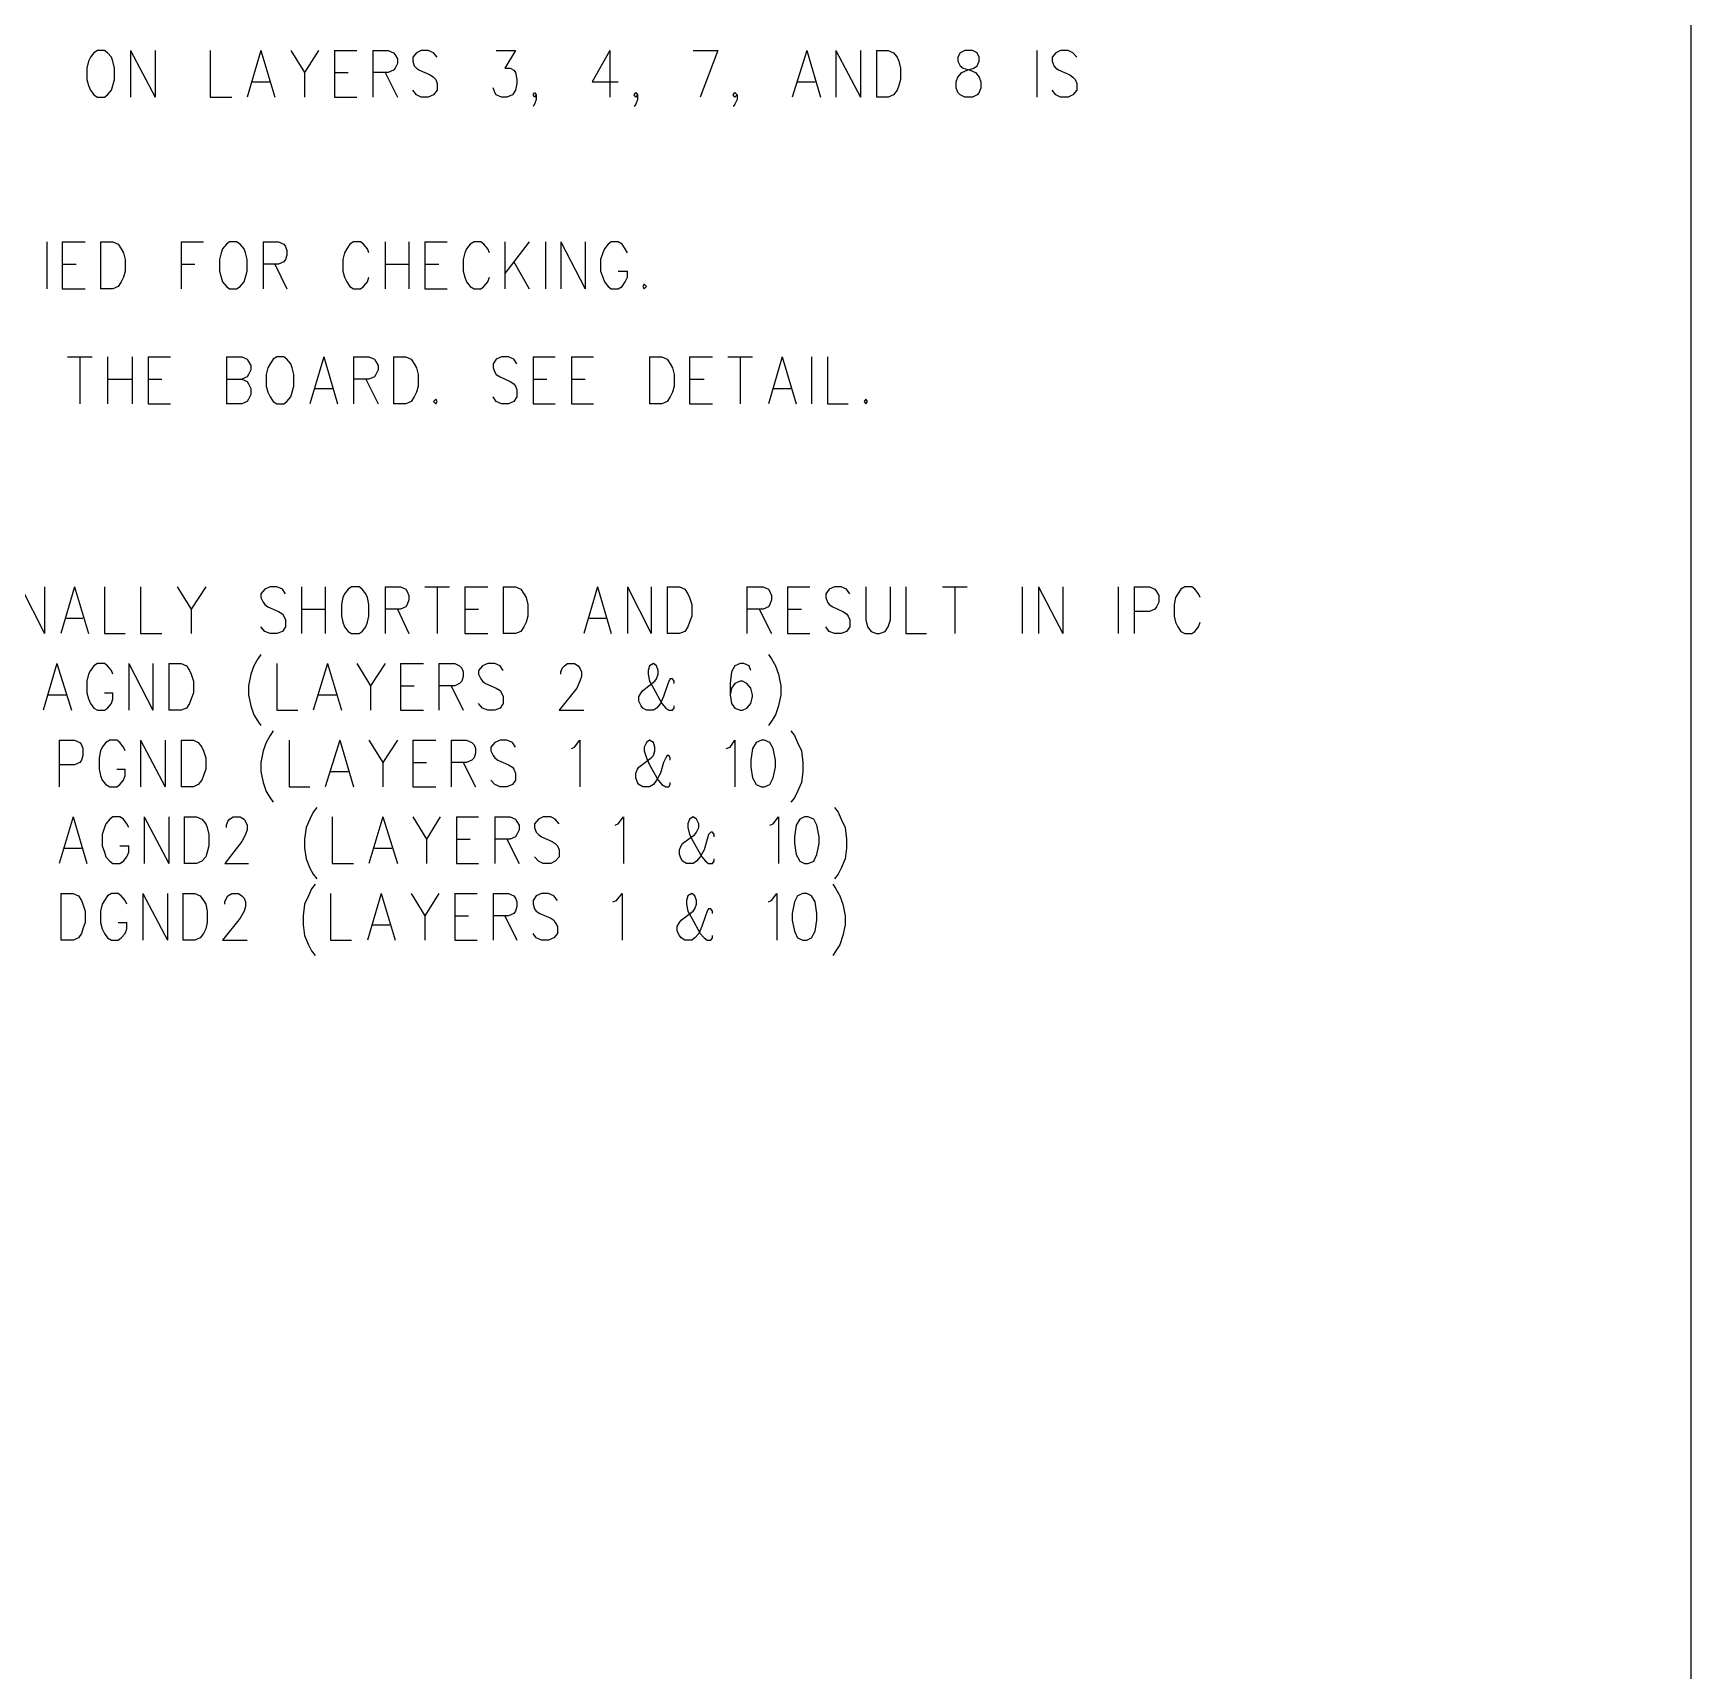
# Model space of a CAD drawing. Extents: x 11.9 to 28.1, y 10.8 to 21.2.
# Drawn here: x 25.931 to 28.093, y 12.936 to 15.073 of the extents above; entities that cross this region are included whole.
import ezdxf

# ---------------------------------------------------------------- set-up
doc = ezdxf.new("R2010")
doc.units = 0
doc.header["$MEASUREMENT"] = 0
doc.layers.add('LAYNR1', color=2, linetype='Continuous')

msp = doc.modelspace()

# ---------------------------------------------------------------- linework, layer by layer
at = {"layer": 'LAYNR1', "color": 7}
for points in [[(28.093, 21.199), (28.093, 10.799)], [(26.015, 15.05), (26.01, 15.047), (26.006, 15.041), (26.003, 15.036)], [(26.035, 15.036), (26.033, 15.041), (26.028, 15.047), (26.024, 15.05), (26.015, 15.05)], [(26.058, 15.05), (26.058, 14.989)], [(26.058, 15.05), (26.09, 14.989)], [(26.09, 15.05), (26.09, 14.989)], [(26.162, 15.05), (26.162, 14.989)], [(26.228, 15.05), (26.21, 14.989)], [(26.228, 15.05), (26.246, 14.989)], [(26.267, 15.05), (26.285, 15.021), (26.285, 14.989)], [(26.303, 15.05), (26.285, 15.021)], [(26.324, 15.05), (26.324, 14.989)], [(26.324, 15.05), (26.353, 15.05)], [(26.374, 15.05), (26.374, 14.989)], [(26.374, 15.05), (26.394, 15.05), (26.401, 15.047), (26.403, 15.044), (26.406, 15.039), (26.406, 15.033), (26.403, 15.027), (26.401, 15.024), (26.394, 15.021), (26.374, 15.021)], [(26.458, 15.041), (26.453, 15.047), (26.446, 15.05), (26.437, 15.05), (26.431, 15.047), (26.426, 15.041), (26.426, 15.036)], [(26.535, 15.05), (26.56, 15.05), (26.546, 15.027), (26.553, 15.027), (26.558, 15.024), (26.56, 15.021), (26.562, 15.012)], [(26.683, 15.05), (26.66, 15.009), (26.694, 15.009)], [(26.683, 15.05), (26.683, 14.989)], [(26.792, 15.05), (26.824, 15.05)], [(26.824, 15.05), (26.801, 14.989)], [(26.94, 15.05), (26.921, 14.989)], [(26.94, 15.05), (26.958, 14.989)], [(26.978, 15.05), (26.978, 14.989)], [(26.978, 15.05), (27.01, 14.989)], [(27.01, 15.05), (27.01, 14.989)], [(27.031, 15.05), (27.031, 14.989)], [(27.031, 15.05), (27.046, 15.05), (27.053, 15.047), (27.058, 15.041), (27.06, 15.036)], [(27.146, 15.05), (27.14, 15.047), (27.137, 15.041), (27.137, 15.036)], [(27.165, 15.036), (27.165, 15.041), (27.162, 15.047), (27.156, 15.05), (27.146, 15.05)], [(27.24, 15.05), (27.24, 14.989)], [(27.292, 15.041), (27.287, 15.047), (27.281, 15.05), (27.271, 15.05), (27.265, 15.047), (27.26, 15.041), (27.26, 15.036)], [(26.003, 15.036), (26.001, 15.027), (26.001, 15.012)], [(26.037, 15.012), (26.037, 15.027), (26.035, 15.036)], [(26.426, 15.036), (26.428, 15.03), (26.431, 15.027), (26.435, 15.024), (26.449, 15.018), (26.453, 15.015), (26.456, 15.012)], [(27.06, 15.036), (27.062, 15.027), (27.062, 15.012)], [(27.146, 14.989), (27.14, 14.992), (27.137, 14.995), (27.135, 15.001), (27.135, 15.009), (27.137, 15.015), (27.142, 15.021), (27.149, 15.024), (27.158, 15.027), (27.162, 15.03), (27.165, 15.036)], [(27.137, 15.036), (27.14, 15.03), (27.144, 15.027), (27.153, 15.024), (27.16, 15.021), (27.165, 15.015), (27.167, 15.009), (27.167, 15.001), (27.165, 14.995), (27.162, 14.992), (27.156, 14.989)], [(27.26, 15.036), (27.262, 15.03), (27.265, 15.027), (27.269, 15.024), (27.283, 15.018), (27.287, 15.015), (27.29, 15.012)], [(26.001, 15.012), (26.003, 15.004), (26.006, 14.998), (26.01, 14.992), (26.015, 14.989)], [(26.024, 14.989), (26.028, 14.992), (26.033, 14.998), (26.035, 15.004), (26.037, 15.012)], [(26.217, 15.009), (26.24, 15.009)], [(26.324, 15.021), (26.342, 15.021)], [(26.39, 15.021), (26.406, 14.989)], [(26.456, 15.012), (26.458, 15.007), (26.458, 14.998), (26.453, 14.992), (26.446, 14.989)], [(26.562, 15.012), (26.562, 15.007), (26.56, 14.998), (26.556, 14.992), (26.549, 14.989)], [(26.928, 15.009), (26.951, 15.009)], [(27.062, 15.012), (27.06, 15.004), (27.058, 14.998), (27.053, 14.992), (27.046, 14.989)], [(27.29, 15.012), (27.292, 15.007), (27.292, 14.998), (27.287, 14.992), (27.281, 14.989)], [(26.015, 14.989), (26.024, 14.989)], [(26.162, 14.989), (26.19, 14.989)], [(26.324, 14.989), (26.353, 14.989)], [(26.437, 14.989), (26.431, 14.992), (26.426, 14.998)], [(26.446, 14.989), (26.437, 14.989)], [(26.542, 14.989), (26.535, 14.992), (26.533, 14.995), (26.531, 15.001)], [(26.549, 14.989), (26.542, 14.989)], [(26.585, 14.989), (26.583, 14.992), (26.585, 14.995), (26.587, 14.992), (26.587, 14.986), (26.585, 14.98), (26.583, 14.977)], [(26.587, 14.992), (26.585, 14.989)], [(26.717, 14.989), (26.715, 14.992), (26.717, 14.995), (26.719, 14.992), (26.719, 14.986), (26.717, 14.98), (26.715, 14.977)], [(26.719, 14.992), (26.717, 14.989)], [(26.846, 14.989), (26.844, 14.992), (26.846, 14.995), (26.849, 14.992), (26.849, 14.986), (26.846, 14.98), (26.844, 14.977)], [(26.849, 14.992), (26.846, 14.989)], [(27.046, 14.989), (27.031, 14.989)], [(27.156, 14.989), (27.146, 14.989)], [(27.271, 14.989), (27.265, 14.992), (27.26, 14.998)], [(27.281, 14.989), (27.271, 14.989)], [(25.949, 14.8), (25.949, 14.739)], [(25.969, 14.8), (25.969, 14.739)], [(25.969, 14.8), (25.999, 14.8)], [(26.019, 14.8), (26.019, 14.739)], [(26.019, 14.8), (26.035, 14.8), (26.042, 14.797), (26.046, 14.791), (26.049, 14.786)], [(26.124, 14.8), (26.124, 14.739)], [(26.124, 14.8), (26.153, 14.8)], [(26.187, 14.8), (26.183, 14.797), (26.178, 14.791), (26.176, 14.786)], [(26.208, 14.786), (26.206, 14.791), (26.201, 14.797), (26.196, 14.8), (26.187, 14.8)], [(26.231, 14.8), (26.231, 14.739)], [(26.231, 14.8), (26.251, 14.8), (26.258, 14.797), (26.26, 14.794), (26.262, 14.789), (26.262, 14.783), (26.26, 14.777), (26.258, 14.774), (26.251, 14.771), (26.231, 14.771)], [(26.369, 14.786), (26.367, 14.791), (26.362, 14.797), (26.358, 14.8), (26.349, 14.8), (26.344, 14.797), (26.34, 14.791), (26.337, 14.786)], [(26.39, 14.8), (26.39, 14.739)], [(26.421, 14.8), (26.421, 14.739)], [(26.442, 14.8), (26.442, 14.739)], [(26.442, 14.8), (26.471, 14.8)], [(26.526, 14.786), (26.524, 14.791), (26.519, 14.797), (26.515, 14.8), (26.506, 14.8), (26.501, 14.797), (26.496, 14.791), (26.494, 14.786)], [(26.546, 14.8), (26.546, 14.739)], [(26.578, 14.8), (26.546, 14.759)], [(26.599, 14.8), (26.599, 14.739)], [(26.619, 14.8), (26.619, 14.739)], [(26.619, 14.8), (26.651, 14.739)], [(26.651, 14.8), (26.651, 14.739)], [(26.706, 14.786), (26.703, 14.791), (26.699, 14.797), (26.694, 14.8), (26.685, 14.8), (26.681, 14.797), (26.676, 14.791), (26.674, 14.786)], [(25.969, 14.771), (25.987, 14.771)], [(26.049, 14.786), (26.051, 14.777), (26.051, 14.762)], [(26.124, 14.771), (26.142, 14.771)], [(26.176, 14.786), (26.174, 14.777), (26.174, 14.762)], [(26.21, 14.762), (26.21, 14.777), (26.208, 14.786)], [(26.246, 14.771), (26.262, 14.739)], [(26.337, 14.786), (26.335, 14.777), (26.335, 14.762)], [(26.39, 14.771), (26.421, 14.771)], [(26.442, 14.771), (26.46, 14.771)], [(26.494, 14.786), (26.492, 14.777), (26.492, 14.762)], [(26.558, 14.774), (26.578, 14.739)], [(26.674, 14.786), (26.671, 14.777), (26.671, 14.762)], [(26.051, 14.762), (26.049, 14.754), (26.046, 14.748), (26.042, 14.742), (26.035, 14.739)], [(26.174, 14.762), (26.176, 14.754), (26.178, 14.748), (26.183, 14.742), (26.187, 14.739)], [(26.196, 14.739), (26.201, 14.742), (26.206, 14.748), (26.208, 14.754), (26.21, 14.762)], [(26.335, 14.762), (26.337, 14.754), (26.34, 14.748), (26.344, 14.742), (26.349, 14.739)], [(26.358, 14.739), (26.362, 14.742), (26.367, 14.748), (26.369, 14.754)], [(26.492, 14.762), (26.494, 14.754), (26.496, 14.748), (26.501, 14.742), (26.506, 14.739)], [(26.515, 14.739), (26.519, 14.742), (26.524, 14.748), (26.526, 14.754)], [(26.671, 14.762), (26.674, 14.754), (26.676, 14.748), (26.681, 14.742), (26.685, 14.739)], [(26.694, 14.739), (26.699, 14.742), (26.703, 14.748), (26.706, 14.754), (26.706, 14.762)], [(26.694, 14.762), (26.706, 14.762)], [(26.728, 14.745), (26.726, 14.742), (26.728, 14.739)], [(26.728, 14.739), (26.731, 14.742), (26.728, 14.745)], [(25.969, 14.739), (25.999, 14.739)], [(26.035, 14.739), (26.019, 14.739)], [(26.187, 14.739), (26.196, 14.739)], [(26.349, 14.739), (26.358, 14.739)], [(26.442, 14.739), (26.471, 14.739)], [(26.506, 14.739), (26.515, 14.739)], [(26.685, 14.739), (26.694, 14.739)], [(25.976, 14.65), (26.008, 14.65)], [(25.992, 14.65), (25.992, 14.589)], [(26.028, 14.65), (26.028, 14.589)], [(26.06, 14.65), (26.06, 14.589)], [(26.081, 14.65), (26.081, 14.589)], [(26.081, 14.65), (26.11, 14.65)], [(26.183, 14.65), (26.183, 14.589)], [(26.183, 14.65), (26.203, 14.65), (26.21, 14.647), (26.212, 14.644), (26.215, 14.639), (26.215, 14.633), (26.212, 14.627), (26.21, 14.624), (26.203, 14.621)], [(26.249, 14.65), (26.244, 14.647), (26.24, 14.641), (26.237, 14.636)], [(26.269, 14.636), (26.267, 14.641), (26.262, 14.647), (26.258, 14.65), (26.249, 14.65)], [(26.31, 14.65), (26.292, 14.589)], [(26.31, 14.65), (26.328, 14.589)], [(26.349, 14.65), (26.349, 14.589)], [(26.349, 14.65), (26.369, 14.65), (26.376, 14.647), (26.378, 14.644), (26.381, 14.639), (26.381, 14.633), (26.378, 14.627), (26.376, 14.624), (26.369, 14.621), (26.349, 14.621)], [(26.401, 14.65), (26.401, 14.589)], [(26.401, 14.65), (26.417, 14.65), (26.424, 14.647), (26.428, 14.641), (26.431, 14.636)], [(26.562, 14.641), (26.558, 14.647), (26.551, 14.65), (26.542, 14.65), (26.535, 14.647), (26.531, 14.641), (26.531, 14.636)], [(26.583, 14.65), (26.583, 14.589)], [(26.583, 14.65), (26.612, 14.65)], [(26.633, 14.65), (26.633, 14.589)], [(26.633, 14.65), (26.662, 14.65)], [(26.735, 14.65), (26.735, 14.589)], [(26.735, 14.65), (26.751, 14.65), (26.758, 14.647), (26.762, 14.641), (26.765, 14.636)], [(26.787, 14.65), (26.787, 14.589)], [(26.787, 14.65), (26.817, 14.65)], [(26.837, 14.65), (26.869, 14.65)], [(26.853, 14.65), (26.853, 14.589)], [(26.908, 14.65), (26.89, 14.589)], [(26.908, 14.65), (26.926, 14.589)], [(26.946, 14.65), (26.946, 14.589)], [(26.967, 14.65), (26.967, 14.589)], [(26.028, 14.621), (26.06, 14.621)], [(26.081, 14.621), (26.099, 14.621)], [(26.183, 14.621), (26.203, 14.621), (26.21, 14.618), (26.212, 14.615), (26.215, 14.609), (26.215, 14.601), (26.212, 14.595), (26.21, 14.592), (26.203, 14.589)], [(26.237, 14.636), (26.235, 14.627), (26.235, 14.612)], [(26.271, 14.612), (26.271, 14.627), (26.269, 14.636)], [(26.365, 14.621), (26.381, 14.589)], [(26.431, 14.636), (26.433, 14.627), (26.433, 14.612)], [(26.531, 14.636), (26.533, 14.63), (26.535, 14.627), (26.54, 14.624), (26.553, 14.618), (26.558, 14.615), (26.56, 14.612)], [(26.583, 14.621), (26.601, 14.621)], [(26.633, 14.621), (26.651, 14.621)], [(26.765, 14.636), (26.767, 14.627), (26.767, 14.612)], [(26.787, 14.621), (26.806, 14.621)], [(26.235, 14.612), (26.237, 14.604), (26.24, 14.598), (26.244, 14.592), (26.249, 14.589)], [(26.258, 14.589), (26.262, 14.592), (26.267, 14.598), (26.269, 14.604), (26.271, 14.612)], [(26.299, 14.609), (26.321, 14.609)], [(26.433, 14.612), (26.431, 14.604), (26.428, 14.598), (26.424, 14.592), (26.417, 14.589)], [(26.456, 14.595), (26.453, 14.592), (26.456, 14.589)], [(26.456, 14.589), (26.458, 14.592), (26.456, 14.595)], [(26.542, 14.589), (26.535, 14.592), (26.531, 14.598)], [(26.56, 14.612), (26.562, 14.607), (26.562, 14.598), (26.558, 14.592), (26.551, 14.589)], [(26.767, 14.612), (26.765, 14.604), (26.762, 14.598), (26.758, 14.592), (26.751, 14.589)], [(26.896, 14.609), (26.919, 14.609)], [(27.017, 14.595), (27.015, 14.592), (27.017, 14.589)], [(27.017, 14.589), (27.019, 14.592), (27.017, 14.595)], [(26.081, 14.589), (26.11, 14.589)], [(26.203, 14.589), (26.183, 14.589)], [(26.249, 14.589), (26.258, 14.589)], [(26.417, 14.589), (26.401, 14.589)], [(26.551, 14.589), (26.542, 14.589)], [(26.583, 14.589), (26.612, 14.589)], [(26.633, 14.589), (26.662, 14.589)], [(26.751, 14.589), (26.735, 14.589)], [(26.787, 14.589), (26.817, 14.589)], [(26.967, 14.589), (26.994, 14.589)], [(25.915, 14.35), (25.946, 14.289)], [(25.946, 14.35), (25.946, 14.289)], [(25.985, 14.35), (25.967, 14.289)], [(25.985, 14.35), (26.003, 14.289)], [(26.024, 14.35), (26.024, 14.289)], [(26.071, 14.35), (26.071, 14.289)], [(26.119, 14.35), (26.137, 14.321), (26.137, 14.289)], [(26.156, 14.35), (26.137, 14.321)], [(26.26, 14.341), (26.256, 14.347), (26.249, 14.35), (26.24, 14.35), (26.233, 14.347), (26.228, 14.341), (26.228, 14.336)], [(26.228, 14.336), (26.231, 14.33), (26.233, 14.327), (26.237, 14.324), (26.251, 14.318), (26.256, 14.315), (26.258, 14.312)], [(26.281, 14.35), (26.281, 14.289)], [(26.312, 14.35), (26.312, 14.289)], [(26.335, 14.336), (26.333, 14.327), (26.333, 14.312)], [(26.346, 14.35), (26.342, 14.347), (26.337, 14.341), (26.335, 14.336)], [(26.367, 14.336), (26.365, 14.341), (26.36, 14.347), (26.356, 14.35), (26.346, 14.35)], [(26.369, 14.312), (26.369, 14.327), (26.367, 14.336)], [(26.39, 14.35), (26.39, 14.289)], [(26.39, 14.35), (26.41, 14.35), (26.417, 14.347), (26.419, 14.344), (26.421, 14.339), (26.421, 14.333), (26.419, 14.327), (26.417, 14.324), (26.41, 14.321), (26.39, 14.321)], [(26.442, 14.35), (26.474, 14.35)], [(26.458, 14.35), (26.458, 14.289)], [(26.494, 14.35), (26.494, 14.289)], [(26.494, 14.35), (26.524, 14.35)], [(26.544, 14.35), (26.544, 14.289)], [(26.544, 14.35), (26.56, 14.35), (26.567, 14.347), (26.571, 14.341), (26.574, 14.336)], [(26.574, 14.336), (26.576, 14.327), (26.576, 14.312)], [(26.667, 14.35), (26.649, 14.289)], [(26.667, 14.35), (26.685, 14.289)], [(26.706, 14.35), (26.706, 14.289)], [(26.706, 14.35), (26.737, 14.289)], [(26.737, 14.35), (26.737, 14.289)], [(26.758, 14.35), (26.758, 14.289)], [(26.758, 14.35), (26.774, 14.35), (26.781, 14.347), (26.785, 14.341), (26.787, 14.336)], [(26.787, 14.336), (26.79, 14.327), (26.79, 14.312)], [(26.862, 14.35), (26.862, 14.289)], [(26.862, 14.35), (26.883, 14.35), (26.89, 14.347), (26.892, 14.344), (26.894, 14.339), (26.894, 14.333), (26.892, 14.327), (26.89, 14.324), (26.883, 14.321), (26.862, 14.321)], [(26.915, 14.35), (26.915, 14.289)], [(26.915, 14.35), (26.944, 14.35)], [(26.996, 14.341), (26.992, 14.347), (26.985, 14.35), (26.976, 14.35), (26.969, 14.347), (26.965, 14.341), (26.965, 14.336)], [(26.965, 14.336), (26.967, 14.33), (26.969, 14.327), (26.974, 14.324), (26.987, 14.318), (26.992, 14.315), (26.994, 14.312)], [(27.017, 14.35), (27.017, 14.307), (27.019, 14.298), (27.024, 14.292), (27.031, 14.289)], [(27.035, 14.289), (27.042, 14.292), (27.046, 14.298), (27.049, 14.307), (27.049, 14.35)], [(27.069, 14.35), (27.069, 14.289)], [(27.117, 14.35), (27.149, 14.35)], [(27.133, 14.35), (27.133, 14.289)], [(27.221, 14.35), (27.221, 14.289)], [(27.242, 14.35), (27.242, 14.289)], [(27.242, 14.35), (27.274, 14.289)], [(27.274, 14.35), (27.274, 14.289)], [(27.346, 14.35), (27.346, 14.289)], [(27.367, 14.35), (27.367, 14.289)], [(27.367, 14.35), (27.387, 14.35), (27.394, 14.347), (27.396, 14.344), (27.399, 14.339), (27.399, 14.33), (27.396, 14.324), (27.394, 14.321), (27.387, 14.318), (27.367, 14.318)], [(27.421, 14.336), (27.419, 14.327), (27.419, 14.312)], [(27.453, 14.336), (27.451, 14.341), (27.446, 14.347), (27.442, 14.35), (27.433, 14.35), (27.428, 14.347), (27.424, 14.341), (27.421, 14.336)], [(26.281, 14.321), (26.312, 14.321)], [(26.406, 14.321), (26.421, 14.289)], [(26.494, 14.321), (26.512, 14.321)], [(26.878, 14.321), (26.894, 14.289)], [(26.915, 14.321), (26.933, 14.321)], [(25.974, 14.309), (25.996, 14.309)], [(26.24, 14.289), (26.233, 14.292), (26.228, 14.298)], [(26.258, 14.312), (26.26, 14.307), (26.26, 14.298), (26.256, 14.292), (26.249, 14.289)], [(26.333, 14.312), (26.335, 14.304), (26.337, 14.298), (26.342, 14.292), (26.346, 14.289)], [(26.356, 14.289), (26.36, 14.292), (26.365, 14.298), (26.367, 14.304), (26.369, 14.312)], [(26.576, 14.312), (26.574, 14.304), (26.571, 14.298), (26.567, 14.292), (26.56, 14.289)], [(26.656, 14.309), (26.678, 14.309)], [(26.79, 14.312), (26.787, 14.304), (26.785, 14.298), (26.781, 14.292), (26.774, 14.289)], [(26.976, 14.289), (26.969, 14.292), (26.965, 14.298)], [(26.994, 14.312), (26.996, 14.307), (26.996, 14.298), (26.992, 14.292), (26.985, 14.289)], [(27.419, 14.312), (27.421, 14.304), (27.424, 14.298), (27.428, 14.292), (27.433, 14.289)], [(27.442, 14.289), (27.446, 14.292), (27.451, 14.298), (27.453, 14.304)], [(26.024, 14.289), (26.051, 14.289)], [(26.071, 14.289), (26.099, 14.289)], [(26.249, 14.289), (26.24, 14.289)], [(26.346, 14.289), (26.356, 14.289)], [(26.494, 14.289), (26.524, 14.289)], [(26.56, 14.289), (26.544, 14.289)], [(26.774, 14.289), (26.758, 14.289)], [(26.915, 14.289), (26.944, 14.289)], [(26.985, 14.289), (26.976, 14.289)], [(27.031, 14.289), (27.035, 14.289)], [(27.069, 14.289), (27.096, 14.289)], [(27.433, 14.289), (27.442, 14.289)], [(25.962, 14.25), (25.944, 14.189)], [(25.962, 14.25), (25.981, 14.189)], [(26.035, 14.236), (26.033, 14.241), (26.028, 14.247), (26.024, 14.25), (26.015, 14.25), (26.01, 14.247), (26.006, 14.241), (26.003, 14.236)], [(26.056, 14.25), (26.056, 14.189)], [(26.056, 14.25), (26.087, 14.189)], [(26.087, 14.25), (26.087, 14.189)], [(26.108, 14.25), (26.108, 14.189)], [(26.108, 14.25), (26.124, 14.25), (26.131, 14.247), (26.135, 14.241), (26.137, 14.236)], [(26.228, 14.262), (26.224, 14.256), (26.219, 14.247), (26.215, 14.236)], [(26.249, 14.25), (26.249, 14.189)], [(26.315, 14.25), (26.296, 14.189)], [(26.315, 14.25), (26.333, 14.189)], [(26.353, 14.25), (26.371, 14.221), (26.371, 14.189)], [(26.39, 14.25), (26.371, 14.221)], [(26.41, 14.25), (26.41, 14.189)], [(26.41, 14.25), (26.44, 14.25)], [(26.46, 14.25), (26.46, 14.189)], [(26.46, 14.25), (26.481, 14.25), (26.487, 14.247), (26.49, 14.244), (26.492, 14.239), (26.492, 14.233), (26.49, 14.227), (26.487, 14.224), (26.481, 14.221), (26.46, 14.221)], [(26.544, 14.241), (26.54, 14.247), (26.533, 14.25), (26.524, 14.25), (26.517, 14.247), (26.512, 14.241), (26.512, 14.236)], [(26.619, 14.236), (26.619, 14.239), (26.621, 14.244), (26.624, 14.247), (26.628, 14.25), (26.637, 14.25), (26.642, 14.247), (26.644, 14.244), (26.646, 14.239), (26.646, 14.233), (26.644, 14.227), (26.64, 14.218), (26.617, 14.189)], [(26.746, 14.236), (26.746, 14.241), (26.744, 14.247), (26.74, 14.25), (26.735, 14.247), (26.733, 14.241), (26.733, 14.236)], [(26.867, 14.241), (26.865, 14.247), (26.858, 14.25), (26.853, 14.25), (26.846, 14.247), (26.842, 14.239), (26.84, 14.224), (26.84, 14.209), (26.842, 14.198), (26.846, 14.192), (26.853, 14.189)], [(26.89, 14.262), (26.894, 14.256), (26.899, 14.247), (26.903, 14.236)], [(26.003, 14.236), (26.001, 14.227), (26.001, 14.212)], [(26.137, 14.236), (26.14, 14.227), (26.14, 14.212)], [(26.215, 14.236), (26.212, 14.221), (26.212, 14.209), (26.215, 14.195), (26.219, 14.183), (26.224, 14.175), (26.228, 14.169)], [(26.512, 14.236), (26.515, 14.23), (26.517, 14.227), (26.521, 14.224), (26.535, 14.218), (26.54, 14.215), (26.542, 14.212)], [(26.724, 14.212), (26.726, 14.215), (26.742, 14.227), (26.744, 14.23), (26.746, 14.236)], [(26.733, 14.236), (26.735, 14.227), (26.74, 14.218), (26.751, 14.198), (26.756, 14.192), (26.76, 14.189)], [(26.767, 14.224), (26.767, 14.227), (26.765, 14.23), (26.762, 14.23), (26.76, 14.227), (26.758, 14.221), (26.753, 14.207), (26.749, 14.198), (26.744, 14.192), (26.74, 14.189)], [(26.856, 14.189), (26.862, 14.192), (26.867, 14.198), (26.869, 14.207), (26.869, 14.209), (26.867, 14.218), (26.862, 14.224), (26.856, 14.227), (26.853, 14.227), (26.846, 14.224), (26.842, 14.218), (26.84, 14.209)], [(26.903, 14.236), (26.906, 14.221), (26.906, 14.209), (26.903, 14.195), (26.899, 14.183), (26.894, 14.175), (26.89, 14.169)], [(25.951, 14.209), (25.974, 14.209)], [(26.001, 14.212), (26.003, 14.204), (26.006, 14.198), (26.01, 14.192), (26.015, 14.189)], [(26.024, 14.189), (26.028, 14.192), (26.033, 14.198), (26.035, 14.204), (26.035, 14.212)], [(26.024, 14.212), (26.035, 14.212)], [(26.14, 14.212), (26.137, 14.204), (26.135, 14.198), (26.131, 14.192), (26.124, 14.189)], [(26.303, 14.209), (26.326, 14.209)], [(26.41, 14.221), (26.428, 14.221)], [(26.476, 14.221), (26.492, 14.189)], [(26.542, 14.212), (26.544, 14.207), (26.544, 14.198), (26.54, 14.192), (26.533, 14.189)], [(26.731, 14.189), (26.726, 14.192), (26.724, 14.195), (26.721, 14.201), (26.721, 14.207), (26.724, 14.212)], [(26.015, 14.189), (26.024, 14.189)], [(26.124, 14.189), (26.108, 14.189)], [(26.249, 14.189), (26.276, 14.189)], [(26.41, 14.189), (26.44, 14.189)], [(26.524, 14.189), (26.517, 14.192), (26.512, 14.198)], [(26.533, 14.189), (26.524, 14.189)], [(26.617, 14.189), (26.649, 14.189)], [(26.74, 14.189), (26.731, 14.189)], [(26.76, 14.189), (26.765, 14.189)], [(26.765, 14.189), (26.767, 14.192), (26.767, 14.195)], [(26.853, 14.189), (26.856, 14.189)], [(26.244, 14.162), (26.24, 14.156), (26.235, 14.147), (26.231, 14.136)], [(26.919, 14.162), (26.924, 14.156), (26.928, 14.147), (26.933, 14.136)], [(25.965, 14.15), (25.965, 14.089)], [(25.965, 14.15), (25.985, 14.15), (25.992, 14.147), (25.994, 14.144), (25.996, 14.139), (25.996, 14.13), (25.994, 14.124), (25.992, 14.121), (25.985, 14.118), (25.965, 14.118)], [(26.051, 14.136), (26.049, 14.141), (26.044, 14.147), (26.04, 14.15), (26.031, 14.15), (26.026, 14.147), (26.021, 14.141), (26.019, 14.136)], [(26.071, 14.15), (26.071, 14.089)], [(26.071, 14.15), (26.103, 14.089)], [(26.103, 14.15), (26.103, 14.089)], [(26.124, 14.15), (26.124, 14.089)], [(26.124, 14.15), (26.14, 14.15), (26.146, 14.147), (26.151, 14.141), (26.153, 14.136)], [(26.265, 14.15), (26.265, 14.089)], [(26.331, 14.15), (26.312, 14.089)], [(26.331, 14.15), (26.349, 14.089)], [(26.369, 14.15), (26.387, 14.121), (26.387, 14.089)], [(26.406, 14.15), (26.387, 14.121)], [(26.426, 14.15), (26.426, 14.089)], [(26.426, 14.15), (26.456, 14.15)], [(26.476, 14.15), (26.476, 14.089)], [(26.476, 14.15), (26.496, 14.15), (26.503, 14.147), (26.506, 14.144), (26.508, 14.139), (26.508, 14.133), (26.506, 14.127), (26.503, 14.124), (26.496, 14.121), (26.476, 14.121)], [(26.56, 14.141), (26.556, 14.147), (26.549, 14.15), (26.54, 14.15), (26.533, 14.147), (26.528, 14.141), (26.528, 14.136)], [(26.633, 14.139), (26.637, 14.141), (26.644, 14.15), (26.644, 14.089)], [(26.742, 14.136), (26.742, 14.141), (26.74, 14.147), (26.735, 14.15), (26.731, 14.147), (26.728, 14.141), (26.728, 14.136)], [(26.835, 14.139), (26.84, 14.141), (26.846, 14.15), (26.846, 14.089)], [(26.881, 14.15), (26.874, 14.147), (26.869, 14.139), (26.867, 14.124), (26.867, 14.115), (26.869, 14.101), (26.874, 14.092), (26.881, 14.089)], [(26.885, 14.089), (26.892, 14.092), (26.896, 14.101), (26.899, 14.115), (26.899, 14.124), (26.896, 14.139), (26.892, 14.147), (26.885, 14.15), (26.881, 14.15)], [(26.019, 14.136), (26.017, 14.127), (26.017, 14.112)], [(26.153, 14.136), (26.156, 14.127), (26.156, 14.112)], [(26.231, 14.136), (26.228, 14.121), (26.228, 14.109), (26.231, 14.095), (26.235, 14.083), (26.24, 14.075), (26.244, 14.069)], [(26.426, 14.121), (26.444, 14.121)], [(26.492, 14.121), (26.508, 14.089)], [(26.528, 14.136), (26.531, 14.13), (26.533, 14.127), (26.537, 14.124), (26.551, 14.118), (26.556, 14.115), (26.558, 14.112)], [(26.719, 14.112), (26.721, 14.115), (26.737, 14.127), (26.74, 14.13), (26.742, 14.136)], [(26.728, 14.136), (26.731, 14.127), (26.735, 14.118), (26.746, 14.098), (26.751, 14.092), (26.756, 14.089)], [(26.762, 14.124), (26.762, 14.127), (26.76, 14.13), (26.758, 14.13), (26.756, 14.127), (26.753, 14.121), (26.749, 14.107), (26.744, 14.098), (26.74, 14.092), (26.735, 14.089)], [(26.933, 14.136), (26.935, 14.121), (26.935, 14.109), (26.933, 14.095), (26.928, 14.083), (26.924, 14.075), (26.919, 14.069)], [(26.017, 14.112), (26.019, 14.104), (26.021, 14.098), (26.026, 14.092), (26.031, 14.089)], [(26.04, 14.089), (26.044, 14.092), (26.049, 14.098), (26.051, 14.104), (26.051, 14.112)], [(26.04, 14.112), (26.051, 14.112)], [(26.156, 14.112), (26.153, 14.104), (26.151, 14.098), (26.146, 14.092), (26.14, 14.089)], [(26.319, 14.109), (26.342, 14.109)], [(26.54, 14.089), (26.533, 14.092), (26.528, 14.098)], [(26.558, 14.112), (26.56, 14.107), (26.56, 14.098), (26.556, 14.092), (26.549, 14.089)], [(26.726, 14.089), (26.721, 14.092), (26.719, 14.095), (26.717, 14.101), (26.717, 14.107), (26.719, 14.112)], [(26.031, 14.089), (26.04, 14.089)], [(26.14, 14.089), (26.124, 14.089)], [(26.265, 14.089), (26.292, 14.089)], [(26.426, 14.089), (26.456, 14.089)], [(26.549, 14.089), (26.54, 14.089)], [(26.735, 14.089), (26.726, 14.089)], [(26.756, 14.089), (26.76, 14.089)], [(26.76, 14.089), (26.762, 14.092), (26.762, 14.095)], [(26.881, 14.089), (26.885, 14.089)], [(26.301, 14.062), (26.296, 14.056), (26.292, 14.047), (26.287, 14.036)], [(26.976, 14.062), (26.981, 14.056), (26.985, 14.047), (26.99, 14.036)], [(25.983, 14.05), (25.965, 13.989)], [(25.983, 14.05), (26.001, 13.989)], [(26.024, 14.036), (26.021, 14.027), (26.021, 14.012)], [(26.056, 14.036), (26.053, 14.041), (26.049, 14.047), (26.044, 14.05), (26.035, 14.05), (26.031, 14.047), (26.026, 14.041), (26.024, 14.036)], [(26.076, 14.05), (26.076, 13.989)], [(26.076, 14.05), (26.108, 13.989)], [(26.108, 14.05), (26.108, 13.989)], [(26.128, 14.05), (26.128, 13.989)], [(26.128, 14.05), (26.144, 14.05), (26.151, 14.047), (26.156, 14.041), (26.158, 14.036)], [(26.158, 14.036), (26.16, 14.027), (26.16, 14.012)], [(26.183, 14.036), (26.183, 14.039), (26.185, 14.044), (26.187, 14.047), (26.192, 14.05), (26.201, 14.05), (26.206, 14.047), (26.208, 14.044), (26.21, 14.039), (26.21, 14.033), (26.208, 14.027), (26.203, 14.018), (26.181, 13.989)], [(26.287, 14.036), (26.285, 14.021), (26.285, 14.009), (26.287, 13.995), (26.292, 13.983), (26.296, 13.975), (26.301, 13.969)], [(26.321, 14.05), (26.321, 13.989)], [(26.387, 14.05), (26.369, 13.989)], [(26.387, 14.05), (26.406, 13.989)], [(26.426, 14.05), (26.444, 14.021), (26.444, 13.989)], [(26.462, 14.05), (26.444, 14.021)], [(26.483, 14.05), (26.483, 13.989)], [(26.483, 14.05), (26.512, 14.05)], [(26.533, 14.05), (26.533, 13.989)], [(26.533, 14.05), (26.553, 14.05), (26.56, 14.047), (26.562, 14.044), (26.565, 14.039), (26.565, 14.033), (26.562, 14.027), (26.56, 14.024), (26.553, 14.021), (26.533, 14.021)], [(26.617, 14.041), (26.612, 14.047), (26.606, 14.05), (26.596, 14.05), (26.59, 14.047), (26.585, 14.041), (26.585, 14.036)], [(26.585, 14.036), (26.587, 14.03), (26.59, 14.027), (26.594, 14.024), (26.608, 14.018), (26.612, 14.015), (26.615, 14.012)], [(26.69, 14.039), (26.694, 14.041), (26.701, 14.05), (26.701, 13.989)], [(26.776, 14.012), (26.778, 14.015), (26.794, 14.027), (26.796, 14.03), (26.799, 14.036)], [(26.799, 14.036), (26.799, 14.041), (26.796, 14.047), (26.792, 14.05), (26.787, 14.047), (26.785, 14.041), (26.785, 14.036)], [(26.785, 14.036), (26.787, 14.027), (26.792, 14.018), (26.803, 13.998), (26.808, 13.992), (26.812, 13.989)], [(26.892, 14.039), (26.896, 14.041), (26.903, 14.05), (26.903, 13.989)], [(26.937, 14.05), (26.931, 14.047), (26.926, 14.039), (26.924, 14.024), (26.924, 14.015), (26.926, 14.001), (26.931, 13.992), (26.937, 13.989)], [(26.942, 13.989), (26.949, 13.992), (26.953, 14.001), (26.956, 14.015), (26.956, 14.024), (26.953, 14.039), (26.949, 14.047), (26.942, 14.05), (26.937, 14.05)], [(26.99, 14.036), (26.992, 14.021), (26.992, 14.009), (26.99, 13.995), (26.985, 13.983), (26.981, 13.975), (26.976, 13.969)], [(26.021, 14.012), (26.024, 14.004), (26.026, 13.998), (26.031, 13.992), (26.035, 13.989)], [(26.044, 13.989), (26.049, 13.992), (26.053, 13.998), (26.056, 14.004), (26.056, 14.012)], [(26.044, 14.012), (26.056, 14.012)], [(26.16, 14.012), (26.158, 14.004), (26.156, 13.998), (26.151, 13.992), (26.144, 13.989)], [(26.483, 14.021), (26.501, 14.021)], [(26.549, 14.021), (26.565, 13.989)], [(26.615, 14.012), (26.617, 14.007), (26.617, 13.998), (26.612, 13.992), (26.606, 13.989)], [(26.783, 13.989), (26.778, 13.992), (26.776, 13.995), (26.774, 14.001), (26.774, 14.007), (26.776, 14.012)], [(26.819, 14.024), (26.819, 14.027), (26.817, 14.03), (26.815, 14.03), (26.812, 14.027), (26.81, 14.021), (26.806, 14.007), (26.801, 13.998), (26.796, 13.992), (26.792, 13.989)], [(25.971, 14.009), (25.994, 14.009)], [(26.035, 13.989), (26.044, 13.989)], [(26.144, 13.989), (26.128, 13.989)], [(26.181, 13.989), (26.212, 13.989)], [(26.321, 13.989), (26.349, 13.989)], [(26.376, 14.009), (26.399, 14.009)], [(26.483, 13.989), (26.512, 13.989)], [(26.596, 13.989), (26.59, 13.992), (26.585, 13.998)], [(26.606, 13.989), (26.596, 13.989)], [(26.792, 13.989), (26.783, 13.989)], [(26.812, 13.989), (26.817, 13.989)], [(26.817, 13.989), (26.819, 13.992), (26.819, 13.995)], [(26.937, 13.989), (26.942, 13.989)], [(25.967, 13.95), (25.967, 13.889)], [(25.967, 13.95), (25.983, 13.95), (25.99, 13.947), (25.994, 13.941), (25.996, 13.936)], [(26.053, 13.936), (26.051, 13.941), (26.046, 13.947), (26.042, 13.95), (26.033, 13.95), (26.028, 13.947), (26.024, 13.941), (26.021, 13.936)], [(26.074, 13.95), (26.074, 13.889)], [(26.074, 13.95), (26.106, 13.889)], [(26.106, 13.95), (26.106, 13.889)], [(26.126, 13.95), (26.126, 13.889)], [(26.126, 13.95), (26.142, 13.95), (26.149, 13.947), (26.153, 13.941), (26.156, 13.936)], [(26.181, 13.936), (26.181, 13.939), (26.183, 13.944), (26.185, 13.947), (26.19, 13.95), (26.199, 13.95), (26.203, 13.947), (26.206, 13.944), (26.208, 13.939), (26.208, 13.933), (26.206, 13.927), (26.201, 13.918), (26.178, 13.889)], [(26.299, 13.962), (26.294, 13.956), (26.29, 13.947), (26.285, 13.936)], [(26.319, 13.95), (26.319, 13.889)], [(26.385, 13.95), (26.367, 13.889)], [(26.385, 13.95), (26.403, 13.889)], [(26.424, 13.95), (26.442, 13.921), (26.442, 13.889)], [(26.46, 13.95), (26.442, 13.921)], [(26.481, 13.95), (26.481, 13.889)], [(26.481, 13.95), (26.51, 13.95)], [(26.531, 13.95), (26.531, 13.889)], [(26.531, 13.95), (26.551, 13.95), (26.558, 13.947), (26.56, 13.944), (26.562, 13.939), (26.562, 13.933), (26.56, 13.927), (26.558, 13.924), (26.551, 13.921), (26.531, 13.921)], [(26.615, 13.941), (26.61, 13.947), (26.603, 13.95), (26.594, 13.95), (26.587, 13.947), (26.583, 13.941), (26.583, 13.936)], [(26.687, 13.939), (26.692, 13.941), (26.699, 13.95), (26.699, 13.889)], [(26.796, 13.936), (26.796, 13.941), (26.794, 13.947), (26.79, 13.95), (26.785, 13.947), (26.783, 13.941), (26.783, 13.936)], [(26.89, 13.939), (26.894, 13.941), (26.901, 13.95), (26.901, 13.889)], [(26.935, 13.95), (26.928, 13.947), (26.924, 13.939), (26.921, 13.924), (26.921, 13.915), (26.924, 13.901), (26.928, 13.892), (26.935, 13.889)], [(26.94, 13.889), (26.946, 13.892), (26.951, 13.901), (26.953, 13.915), (26.953, 13.924), (26.951, 13.939), (26.946, 13.947), (26.94, 13.95), (26.935, 13.95)], [(26.974, 13.962), (26.978, 13.956), (26.983, 13.947), (26.987, 13.936)], [(25.996, 13.936), (25.999, 13.927), (25.999, 13.912)], [(26.021, 13.936), (26.019, 13.927), (26.019, 13.912)], [(26.156, 13.936), (26.158, 13.927), (26.158, 13.912)], [(26.285, 13.936), (26.283, 13.921), (26.283, 13.909), (26.285, 13.895), (26.29, 13.883), (26.294, 13.875), (26.299, 13.869)], [(26.583, 13.936), (26.585, 13.93), (26.587, 13.927), (26.592, 13.924), (26.606, 13.918), (26.61, 13.915), (26.612, 13.912)], [(26.774, 13.912), (26.776, 13.915), (26.792, 13.927), (26.794, 13.93), (26.796, 13.936)], [(26.783, 13.936), (26.785, 13.927), (26.79, 13.918), (26.801, 13.898), (26.806, 13.892), (26.81, 13.889)], [(26.817, 13.924), (26.817, 13.927), (26.815, 13.93), (26.812, 13.93), (26.81, 13.927), (26.808, 13.921), (26.803, 13.907), (26.799, 13.898), (26.794, 13.892), (26.79, 13.889)], [(26.987, 13.936), (26.99, 13.921), (26.99, 13.909), (26.987, 13.895), (26.983, 13.883), (26.978, 13.875), (26.974, 13.869)], [(25.999, 13.912), (25.996, 13.904), (25.994, 13.898), (25.99, 13.892), (25.983, 13.889)], [(26.019, 13.912), (26.021, 13.904), (26.024, 13.898), (26.028, 13.892), (26.033, 13.889)], [(26.042, 13.889), (26.046, 13.892), (26.051, 13.898), (26.053, 13.904), (26.053, 13.912)], [(26.042, 13.912), (26.053, 13.912)], [(26.158, 13.912), (26.156, 13.904), (26.153, 13.898), (26.149, 13.892), (26.142, 13.889)], [(26.374, 13.909), (26.396, 13.909)], [(26.481, 13.921), (26.499, 13.921)], [(26.546, 13.921), (26.562, 13.889)], [(26.612, 13.912), (26.615, 13.907), (26.615, 13.898), (26.61, 13.892), (26.603, 13.889)], [(26.781, 13.889), (26.776, 13.892), (26.774, 13.895), (26.771, 13.901), (26.771, 13.907), (26.774, 13.912)], [(25.983, 13.889), (25.967, 13.889)], [(26.033, 13.889), (26.042, 13.889)], [(26.142, 13.889), (26.126, 13.889)], [(26.178, 13.889), (26.21, 13.889)], [(26.319, 13.889), (26.346, 13.889)], [(26.481, 13.889), (26.51, 13.889)], [(26.594, 13.889), (26.587, 13.892), (26.583, 13.898)], [(26.603, 13.889), (26.594, 13.889)], [(26.79, 13.889), (26.781, 13.889)], [(26.81, 13.889), (26.815, 13.889)], [(26.815, 13.889), (26.817, 13.892), (26.817, 13.895)], [(26.935, 13.889), (26.94, 13.889)]]:
    msp.add_lwpolyline(points, dxfattribs=at)

doc.saveas('drawing.dxf')
